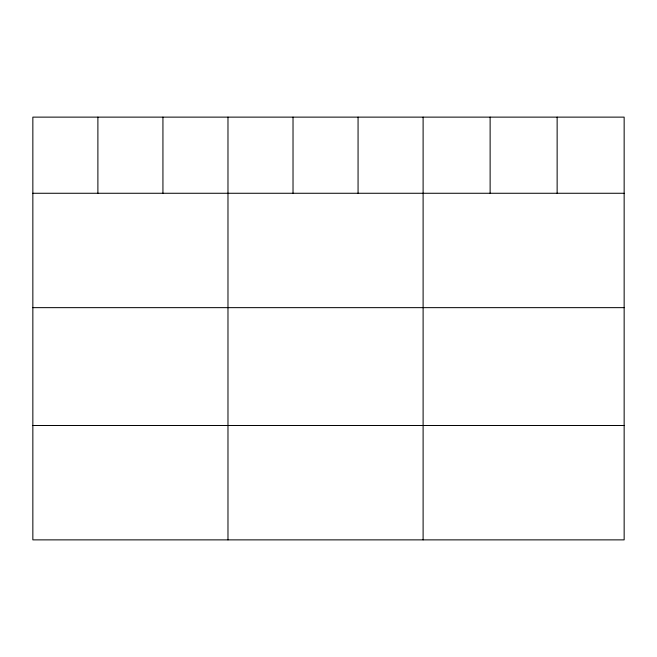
<?xml version="1.0" encoding="UTF-8"?>
<svg xmlns="http://www.w3.org/2000/svg" width="657" height="657" viewBox="0 0 657 657"><rect width="100%" height="100%" fill="white"/><g stroke="black" fill="none" stroke-linecap="round" stroke-linejoin="round"><path stroke-width="0.99" d="M624.15 193.265L624.15 539.873L32.85 539.873L32.85 117.127L624.15 117.127L624.15 193.265L32.85 193.265M32.85 307.648L624.15 307.648M32.85 425.49L624.15 425.49M557.136 117.127L557.136 193.265M490.122 117.127L490.122 193.265M423.108 117.127L423.108 539.873M358.065 117.127L358.065 193.265M293.022 117.127L293.022 193.265M227.979 117.127L227.979 539.873M162.936 117.127L162.936 193.265M97.893 117.127L97.893 193.265"/></g></svg>
